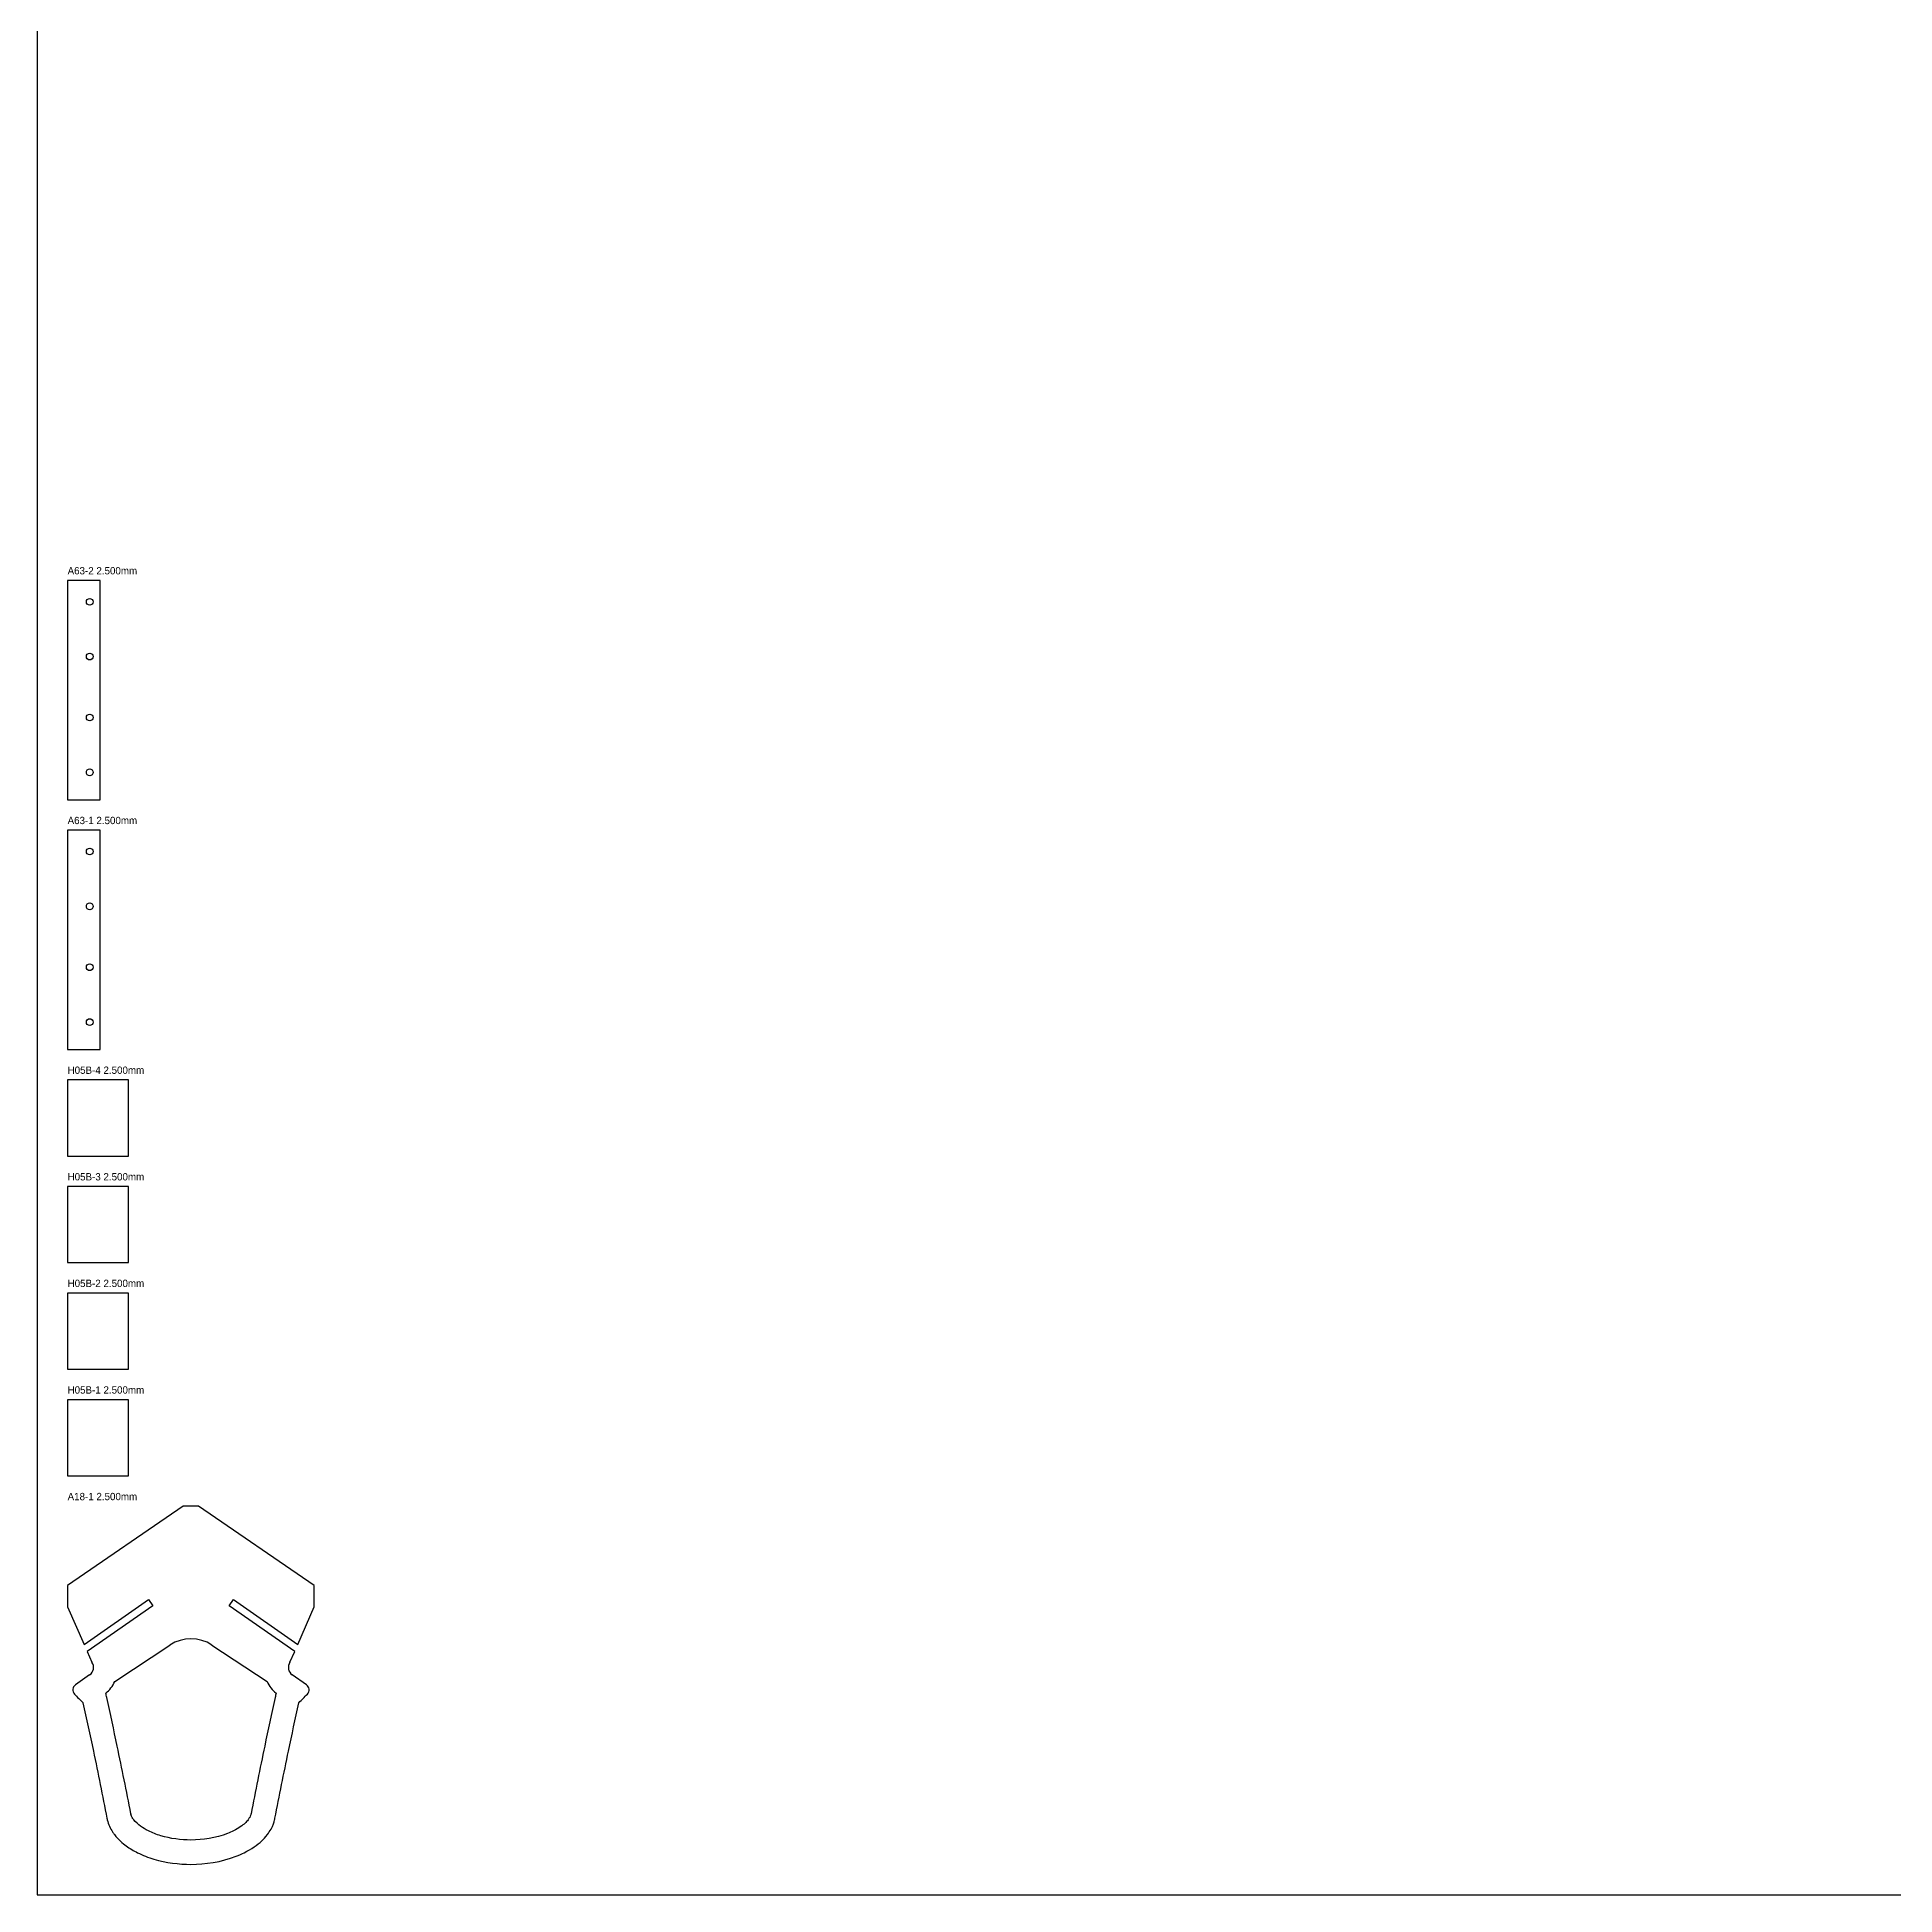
# Model space of a CAD drawing. Header units: millimetres. Extents: x 0 to 1220, y 0 to 2440.
# Drawn here: x 0 to 610, y 0 to 610 of the extents above; entities that cross this region are included whole.
import ezdxf

# ---------------------------------------------------------------- set-up
doc = ezdxf.new("R2010")
doc.units = ezdxf.units.MM
for name, color, linetype in [('CUT', 1, 'Continuous'), ('LABELS_NONCUT', 3, 'Continuous'), ('STOCK_NONCUT', 8, 'Continuous')]:
    doc.layers.add(name, color=color, linetype=linetype)

msp = doc.modelspace()

# ---------------------------------------------------------------- linework, layer by layer
at = {"layer": 'CUT'}
for p, q in [((10, 431.59), (10, 359.59)), ((20.7, 431.59), (10, 431.59)), ((20.7, 359.59), (20.7, 431.59)), ((10, 359.59), (20.7, 359.59)), ((10, 349.59), (10, 277.59)), ((20.7, 349.59), (10, 349.59)), ((20.7, 277.59), (20.7, 349.59)), ((10, 277.59), (20.7, 277.59)), ((30, 267.59), (10, 267.59)), ((10, 267.59), (10, 242.59)), ((30, 242.59), (30, 267.59)), ((10, 242.59), (30, 242.59)), ((30, 232.59), (10, 232.59)), ((10, 232.59), (10, 207.59)), ((30, 207.59), (30, 232.59)), ((10, 207.59), (30, 207.59)), ((30, 197.59), (10, 197.59)), ((10, 197.59), (10, 172.59)), ((30, 172.59), (30, 197.59)), ((10, 172.59), (30, 172.59)), ((30, 162.59), (10, 162.59)), ((10, 162.59), (10, 137.59)), ((30, 137.59), (30, 162.59)), ((10, 137.59), (30, 137.59)), ((48, 127.59, 0), (10, 101.59, 0)), ((53, 127.59, 0), (48, 127.59, 0)), ((91, 101.59, 0), (53, 127.59, 0)), ((10, 101.59, 0), (10, 94.56, 0)), ((91, 94.56, 0), (91, 101.59, 0)), ((10, 94.56, 0), (15.42, 82.23, 0)), ((15.42, 82.23, 0), (36.51, 97, 0)), ((37.95, 94.95, 0), (16.44, 79.89, 0)), ((36.51, 97, 0), (37.95, 94.95, 0)), ((63.05, 94.95, 0), (64.49, 97, 0)), ((84.56, 79.89, 0), (63.05, 94.95, 0)), ((64.49, 97, 0), (85.58, 82.23, 0)), ((85.58, 82.23, 0), (91, 94.56, 0)), ((16.44, 79.89, 0), (17.98, 76.39, 0)), ((25.48, 70.01, 0), (43.59, 82.01, 0)), ((57.41, 82.01, 0), (75.52, 70.01, 0)), ((83.02, 76.39, 0), (84.56, 79.89, 0)), ((17.24, 72.21, 0), (12.57, 68.94, 0)), ((88.43, 68.94, 0), (83.76, 72.21, 0))]:
    msp.add_line(p, q, dxfattribs=at)
for centre in [(17.25, 424.59), (17.25, 406.59), (17.25, 386.59), (17.25, 368.59), (17.25, 342.59), (17.25, 324.59), (17.25, 304.59), (17.25, 286.59)]:
    msp.add_circle(centre, 1.1, dxfattribs=at)
for centre, radius, start, end in [((50.5, 71.59, 0), 12.5, 56.45659, 123.54344), ((15.52, 74.67, 0), 3, -55, 35), ((85.48, 74.67, 0), 3, 145, -125), ((13.71, 67.3, 0), 2, 124.99903, -136.47671), ((15.52, 74.67, 0), 11, -50.23761, -25.09753), ((85.48, 74.67, 0), 11, -154.9024, -129.76239), ((87.29, 67.3, 0), 2, -43.52329, 55.00098), ((91.49, 141.14, 0), 109.24, -136.4859, -134.40033), ((9.51, 141.14, 0), 109.24, -45.59967, -43.5141), ((33.68, 27.11, 0), 10.95, -169.55847, -166.96739), ((33.68, 27.11, 0), 2.95, -170.02888, -166.94217), ((67.32, 27.11, 0), 2.95, -13.05745, -9.97132), ((67.32, 27.11, 0), 10.95, -13.03261, -10.44153)]:
    msp.add_arc(centre, radius, start, end, dxfattribs=at)
for points, knots in [([(15.05, 63.09, 0), (16.22, 57.81, 0), (17.34, 52.58, 0), (18.46, 47.22, 0), (20.02, 39.79, 0), (21.47, 32.58, 0), (22.91, 25.13, 0)], [0, 0, 0, 0, 0.418766, 0.418766, 0.418766, 1, 1, 1, 1]), ([(30.78, 26.6, 0), (30.77, 26.62, 0), (30.77, 26.63, 0), (30.77, 26.65, 0), (29.32, 34.14, 0), (27.86, 41.39, 0), (26.29, 48.86, 0), (25.17, 54.25, 0), (24.03, 59.5, 0), (22.87, 64.81, 0), (22.76, 65.28, 0), (22.66, 65.75, 0), (22.56, 66.22, 0)], [0, 0, 0, 0, 0.001144, 0.001144, 0.001144, 0.560906, 0.560906, 0.560906, 0.964202, 0.964202, 0.964202, 1, 1, 1, 1]), ([(78.44, 66.22, 0), (78.34, 65.75, 0), (78.24, 65.28, 0), (78.13, 64.81, 0), (76.97, 59.5, 0), (75.83, 54.25, 0), (74.71, 48.86, 0), (73.14, 41.39, 0), (71.68, 34.14, 0), (70.23, 26.65, 0), (70.23, 26.63, 0), (70.23, 26.62, 0), (70.22, 26.6, 0)], [0, 0, 0, 0, 0.035798, 0.035798, 0.035798, 0.439094, 0.439094, 0.439094, 0.998856, 0.998856, 0.998856, 1, 1, 1, 1]), ([(78.09, 25.13, 0), (79.53, 32.58, 0), (80.98, 39.79, 0), (82.54, 47.22, 0), (83.66, 52.58, 0), (84.78, 57.81, 0), (85.95, 63.09, 0)], [0, 0, 0, 0, 0.581234, 0.581234, 0.581234, 1, 1, 1, 1]), ([(23.01, 24.64, 0), (23.36, 23.14, 0), (24, 21.82, 0), (24.74, 20.7, 0), (24.94, 20.38, 0), (25.16, 20.08, 0), (25.38, 19.79, 0)], [0, 0, 0, 0, 0.779291, 0.779291, 0.779291, 1, 1, 1, 1]), ([(31.73, 24.66, 0), (31.63, 24.79, 0), (31.53, 24.93, 0), (31.44, 25.07, 0), (31.1, 25.59, 0), (30.9, 26.05, 0), (30.81, 26.44, 0), (30.81, 26.44, 0), (30.81, 26.45, 0), (30.81, 26.45, 0)], [0, 0, 0, 0, 0.218366, 0.218366, 0.218366, 0.999787, 0.999787, 0.999787, 1, 1, 1, 1]), ([(36.54, 21, 0), (36.54, 21, 0), (36.54, 21, 0), (36.54, 21, 0), (35.59, 21.47, 0), (34.71, 22, 0), (33.95, 22.56, 0), (33.19, 23.11, 0), (32.35, 23.85, 0), (31.73, 24.66, 0)], [0, 0, 0, 0, 0.000252, 0.000252, 0.000252, 0.506041, 0.506041, 0.506041, 1, 1, 1, 1]), ([(69.27, 24.66, 0), (68.95, 24.24, 0), (68.59, 23.87, 0), (68.27, 23.56, 0), (67.43, 22.78, 0), (66.22, 21.87, 0), (64.46, 21, 0), (64.46, 21, 0), (64.46, 21, 0), (64.46, 21, 0)], [0, 0, 0, 0, 0.284425, 0.284425, 0.284425, 0.999806, 0.999806, 0.999806, 1, 1, 1, 1]), ([(70.19, 26.45, 0), (70.19, 26.45, 0), (70.19, 26.44, 0), (70.19, 26.44, 0), (70.14, 26.23, 0), (70.07, 25.95, 0), (69.79, 25.45, 0), (69.64, 25.18, 0), (69.46, 24.91, 0), (69.27, 24.66, 0)], [0, 0, 0, 0, 0.000332, 0.000332, 0.000332, 0.647063, 0.647063, 0.647063, 1, 1, 1, 1]), ([(75.62, 19.79, 0), (76.03, 20.32, 0), (76.43, 20.92, 0), (76.8, 21.59, 0), (77.46, 22.79, 0), (77.8, 23.84, 0), (77.99, 24.64, 0)], [0, 0, 0, 0, 0.354705, 0.354705, 0.354705, 1, 1, 1, 1]), ([(25.38, 19.79, 0), (26.64, 18.15, 0), (28.08, 16.94, 0), (29.23, 16.1, 0), (30.4, 15.24, 0), (31.66, 14.49, 0), (32.98, 13.84, 0)], [0, 0, 0, 0, 0.494663, 0.494663, 0.494663, 1, 1, 1, 1]), ([(50.5, 18, 0), (47.26, 18.02, 0), (43.77, 18.46, 0), (40.59, 19.42, 0), (39.17, 19.84, 0), (37.79, 20.38, 0), (36.54, 21, 0), (36.54, 21, 0), (36.54, 21, 0), (36.54, 21, 0)], [0, 0, 0, 0, 0.69144, 0.69144, 0.69144, 0.999882, 0.999882, 0.999882, 1, 1, 1, 1]), ([(64.46, 21, 0), (64.46, 21, 0), (64.46, 21, 0), (64.46, 21, 0), (63.86, 20.7, 0), (63.2, 20.4, 0), (62.46, 20.12, 0), (58.72, 18.67, 0), (54.38, 18.03, 0), (50.5, 18, 0)], [0, 0, 0, 0, 0.00013, 0.00013, 0.00013, 0.16386, 0.16386, 0.16386, 1, 1, 1, 1]), ([(68.02, 13.84, 0), (70.44, 15.04, 0), (72.31, 16.39, 0), (73.73, 17.72, 0), (74.3, 18.25, 0), (74.97, 18.94, 0), (75.62, 19.79, 0)], [0, 0, 0, 0, 0.714599, 0.714599, 0.714599, 1, 1, 1, 1]), ([(32.98, 13.84, 0), (34.69, 12.98, 0), (36.49, 12.29, 0), (38.3, 11.75, 0), (42.36, 10.54, 0), (46.58, 10.02, 0), (50.5, 10, 0)], [0, 0, 0, 0, 0.307436, 0.307436, 0.307436, 1, 1, 1, 1]), ([(50.5, 10, 0), (55.18, 10.03, 0), (60.44, 10.76, 0), (65.35, 12.66, 0), (66.31, 13.03, 0), (67.2, 13.43, 0), (68.02, 13.84, 0)], [0, 0, 0, 0, 0.836808, 0.836808, 0.836808, 1, 1, 1, 1])]:
    msp.add_open_spline(points, degree=3, knots=knots, dxfattribs=at)
at = {"layer": 'STOCK_NONCUT'}
msp.add_lwpolyline([(0, 0), (1220, 0), (1220, 2440), (0, 2440)], close=True, dxfattribs=at)

# ---------------------------------------------------------------- texts
at = {"layer": 'LABELS_NONCUT'}
for s, p in [('A63-2 2.500mm', (10, 433.59)), ('A63-1 2.500mm', (10, 351.59)), ('H05B-4 2.500mm', (10, 269.59)), ('H05B-3 2.500mm', (10, 234.59)), ('H05B-2 2.500mm', (10, 199.59)), ('H05B-1 2.500mm', (10, 164.59)), ('A18-1 2.500mm', (10, 129.59))]:
    msp.add_text(s, height=2.4, dxfattribs=at).set_placement(p)

doc.saveas('drawing.dxf')
